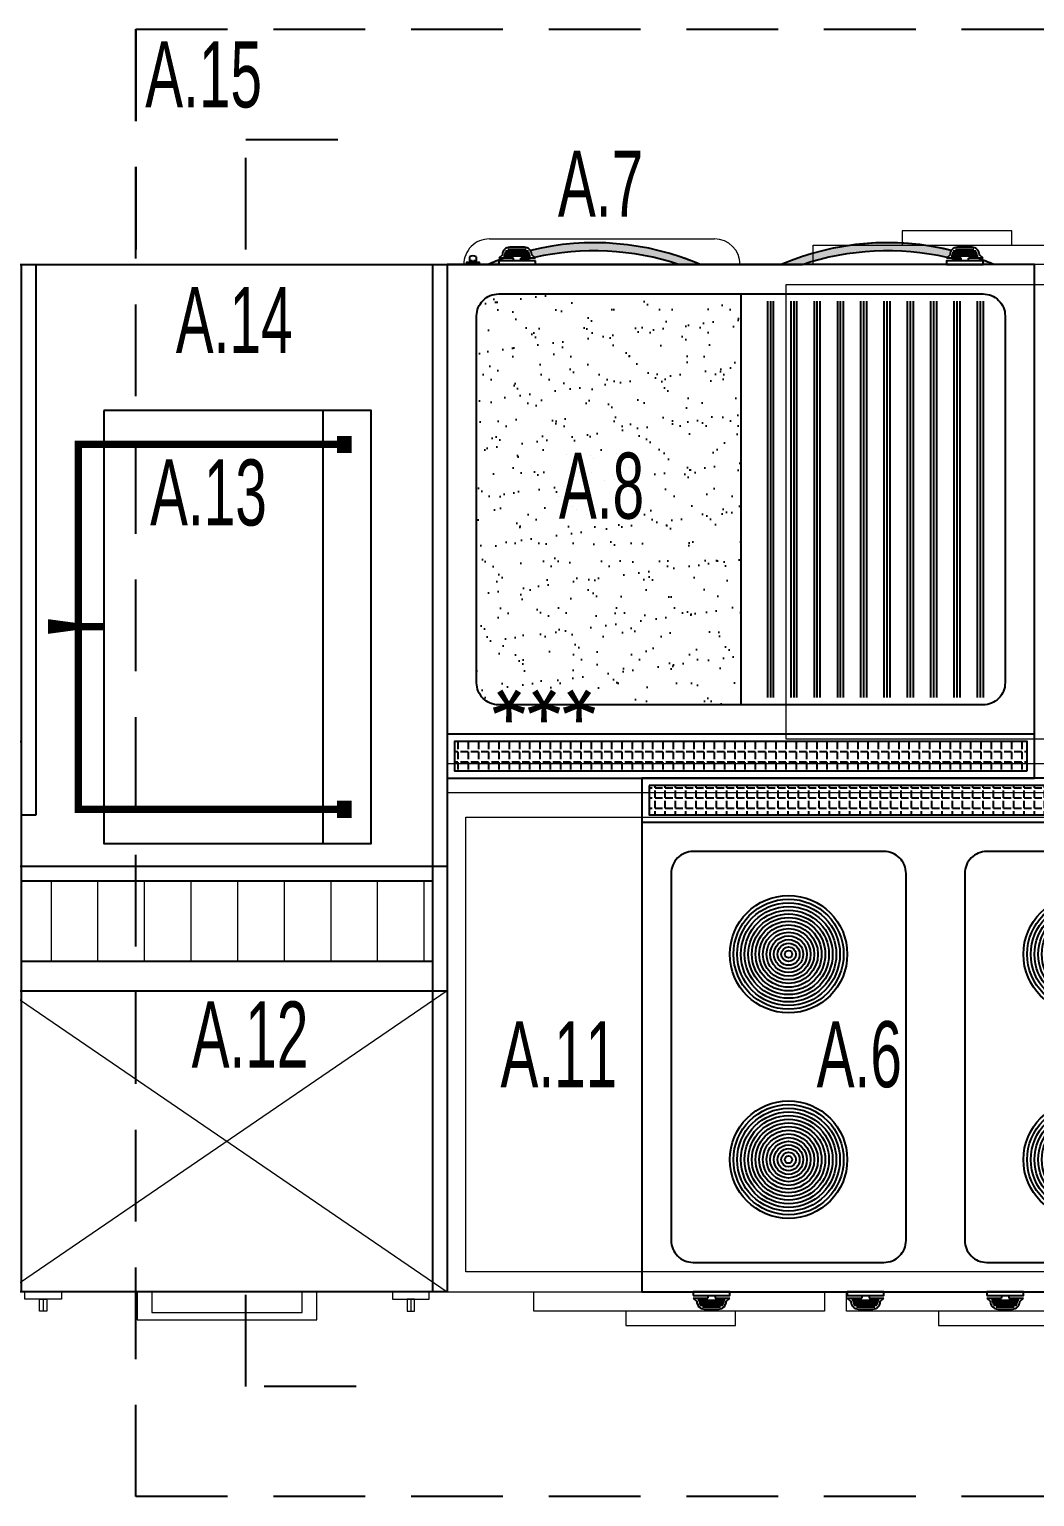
# Model space of a CAD drawing. Header units: centimetres. Extents: x 2135 to 5458, y 2057 to 4523.
# Drawn here: x 2858.3 to 2995.2, y 4174.3 to 4374.3 of the extents above; entities that cross this region are included whole.
import ezdxf
from ezdxf.lldxf.tags import DXFTag

# ---------------------------------------------------------------- set-up
doc = ezdxf.new("R2010")
doc.units = ezdxf.units.CM
doc.header["$LTSCALE"] = 50
doc.linetypes.add('HIDDEN', pattern=[0.375, 0.25, -0.125])
doc.layers.add('GRC - Cihaz Altı Ekipman', color=2, linetype='Continuous', lineweight=18)
doc.layers.add('GRC-Ekipman', color=4, linetype='Continuous', lineweight=25)
doc.layers.add('MDPL-MAHAL NO', color=5, linetype='Continuous')
doc.styles.get("Standard").update_dxf_attribs({"font": 'arial.ttf'})
doc.styles.add('Tago_mahal', font='ARIALN.TTF')
tags = doc.linetypes.add('DASHED', pattern=[0.75, 0.5, -0.25]).pattern_tags.tags
tags[6:7] = [DXFTag(74, 4), DXFTag(75, 0), DXFTag(340, '0'), DXFTag(46, 1.0), DXFTag(50, 0.0), DXFTag(44, 0.0), DXFTag(45, 0.0)]
tags[4:5] = [DXFTag(74, 4), DXFTag(75, 0), DXFTag(340, '0'), DXFTag(46, 1.0), DXFTag(50, 0.0), DXFTag(44, 0.0), DXFTag(45, 0.0)]

# ---------------------------------------------------------------- blocks, each defined once
blk = doc.blocks.new('ServT.140-60')
for p, q in [((-140, -60), (-140, 0)), ((-140, 0), (0, 0)), ((0, 0), (0, -60)), ((-140, -2), (0, -2)), ((-65, -56), (-140, -56)), ((-65, -58), (-65, -56)), ((0, -58), (-140, -58)), ((-75, -60), (-75, -58)), ((0, -60), (-75, -60))]:
    blk.add_line(p, q)
at = {"linetype": 'DASHED'}
blk.add_line((-75, -60), (-140, -60), dxfattribs=at)
blk = doc.blocks.new('ghggfhh')
at = {"color": 7}
blk.add_lwpolyline([(1188.71, 1333.35), (1193.71, 1333.35), (1193.71, 1333.87), (1188.71, 1333.87)], close=True, dxfattribs=at)
blk.add_lwpolyline([(1188.71, 1333), (1189.21, 1332.53), (1189.21, 1332.51, 0.414214), (1190.21, 1331.51), (1192.21, 1331.51, 0.414214), (1193.21, 1332.51), (1193.21, 1332.53), (1193.71, 1333)], format="xyb", dxfattribs=at)
for points in [[(1188.71, 1333), (1190.71, 1333)], [(1189.35, 1332.74), (1193.07, 1332.74)], [(1189.46, 1332.51), (1192.96, 1332.51)], [(1189.5, 1332.27), (1192.92, 1332.27)], [(1189.62, 1332.04), (1192.79, 1332.04)], [(1190.71, 1333.35), (1190.71, 1333)], [(1191.71, 1333.35), (1191.71, 1333)], [(1191.71, 1333), (1193.71, 1333)], [(1189.97, 1331.8), (1192.45, 1331.8)]]:
    blk.add_lwpolyline(points, dxfattribs=at)
blk = doc.blocks.new('EKO 8070S')
h = blk.add_hatch()
h.set_pattern_fill('ANGLE', scale=0.2, angle=360, style=0)
h.set_pattern_definition([(360, (-4488.5364, -3161.1032), (3e-16, 1.397), [1.016, -0.381]), (90, (-4488.5364, -3161.1032), (-1.397, 4e-16), [1.016, -0.381])])
h.paths.add_polyline_path([(-3470.87, -1758.23), (-3548.87, -1758.23), (-3548.87, -1762.23), (-3470.87, -1762.23)])
at = {"color": 7}
for points in [[(-3549.87, -1827.23), (-3469.87, -1827.23), (-3469.87, -1757.23), (-3549.87, -1757.23)], [(-3548.87, -1758.23), (-3548.87, -1762.23), (-3470.87, -1762.23), (-3470.87, -1758.23)]]:
    blk.add_lwpolyline(points, close=True, dxfattribs=at)
for points in [[(-3549.87, -1757.23), (-3549.87, -1765.23)], [(-3549.87, -1757.23), (-3549.87, -1763.23), (-3469.87, -1763.23), (-3469.87, -1757.23), (-3549.87, -1757.23), (-3549.87, -1763.23)]]:
    blk.add_lwpolyline(points, dxfattribs=at)
for points in [[(-3542.87, -1823.23), (-3516.87, -1823.23, 0.414214), (-3513.87, -1820.23), (-3513.87, -1770.23, 0.414214), (-3516.87, -1767.23), (-3542.87, -1767.23, 0.414214), (-3545.87, -1770.23), (-3545.87, -1820.23, 0.414214)], [(-3502.87, -1823.23), (-3476.87, -1823.23, 0.414214), (-3473.87, -1820.23), (-3473.87, -1770.23, 0.414214), (-3476.87, -1767.23), (-3502.87, -1767.23, 0.414214), (-3505.87, -1770.23), (-3505.87, -1820.23, 0.414214)], [(-3502.87, -1823.23), (-3476.87, -1823.23, 0.414214), (-3473.87, -1820.23), (-3473.87, -1770.23, 0.414214), (-3476.87, -1767.23), (-3502.87, -1767.23, 0.414214), (-3505.87, -1770.23), (-3505.87, -1820.23, 0.414214)]]:
    blk.add_lwpolyline(points, format="xyb", close=True, dxfattribs=at)
for centre, radius in [((-3529.87, -1781.23), 8), ((-3529.87, -1781.23), 8), ((-3529.87, -1781.23), 8), ((-3529.87, -1781.23), 7.5), ((-3489.87, -1781.23), 8), ((-3489.87, -1781.23), 8), ((-3489.87, -1781.23), 8), ((-3489.87, -1781.23), 7.5), ((-3529.87, -1781.23), 7), ((-3529.87, -1781.23), 6.5), ((-3529.87, -1781.23), 6), ((-3529.87, -1781.23), 5.5), ((-3489.87, -1781.23), 7), ((-3489.87, -1781.23), 6.5), ((-3489.87, -1781.23), 6), ((-3489.87, -1781.23), 5.5), ((-3529.87, -1781.23), 5), ((-3529.87, -1781.23), 4.5), ((-3529.87, -1781.23), 4), ((-3529.87, -1781.23), 3.5), ((-3489.87, -1781.23), 5), ((-3489.87, -1781.23), 4.5), ((-3489.87, -1781.23), 4), ((-3489.87, -1781.23), 3.5), ((-3529.87, -1781.23), 3), ((-3529.87, -1781.23), 2.5), ((-3529.87, -1781.23), 2), ((-3529.87, -1781.23), 1.5), ((-3489.87, -1781.23), 3), ((-3489.87, -1781.23), 2.5), ((-3489.87, -1781.23), 2), ((-3489.87, -1781.23), 1.5), ((-3529.87, -1781.23), 1), ((-3529.87, -1781.23), 0.5), ((-3489.87, -1781.23), 1), ((-3489.87, -1781.23), 0.5), ((-3529.87, -1809.23), 8), ((-3529.87, -1809.23), 8), ((-3529.87, -1809.23), 7.5), ((-3489.87, -1809.23), 8), ((-3489.87, -1809.23), 8), ((-3489.87, -1809.23), 7.5), ((-3529.87, -1809.23), 7), ((-3529.87, -1809.23), 6.5), ((-3529.87, -1809.23), 6), ((-3529.87, -1809.23), 5.5), ((-3489.87, -1809.23), 7), ((-3489.87, -1809.23), 6.5), ((-3489.87, -1809.23), 6), ((-3489.87, -1809.23), 5.5), ((-3529.87, -1809.23), 5), ((-3529.87, -1809.23), 4.5), ((-3529.87, -1809.23), 4), ((-3529.87, -1809.23), 3.5), ((-3489.87, -1809.23), 5), ((-3489.87, -1809.23), 4.5), ((-3489.87, -1809.23), 4), ((-3489.87, -1809.23), 3.5), ((-3529.87, -1809.23), 3), ((-3529.87, -1809.23), 2.5), ((-3529.87, -1809.23), 2), ((-3529.87, -1809.23), 1.5), ((-3489.87, -1809.23), 3), ((-3489.87, -1809.23), 2.5), ((-3489.87, -1809.23), 2), ((-3489.87, -1809.23), 1.5), ((-3529.87, -1809.23), 1), ((-3529.87, -1809.23), 0.5), ((-3489.87, -1809.23), 1), ((-3489.87, -1809.23), 0.5)]:
    blk.add_circle(centre, radius, dxfattribs=at)
for p in [(-4731.58, -3161.1), (-4710.58, -3161.1), (-4691.58, -3161.1), (-4670.58, -3161.1)]:
    blk.add_blockref('ghggfhh', p, dxfattribs=at)
blk = doc.blocks.new('EPI 8070')
for points in [[(-2939.57, -1682.01), (-2936.69, -1682.01, 0.162705), (-2959.88, -1680.07, -0.155364), (-2959.69, -1680.65), (-2959.69, -1680.67), (-2959.3, -1681.03, -0.137126)], [(-2959.88, -1680.07, -0.155364), (-2959.69, -1680.65), (-2959.69, -1680.67), (-2959.3, -1681.03, -0.111887), (-2943.08, -1681.03), (-2942.69, -1680.67), (-2942.69, -1680.65, -0.155364), (-2942.51, -1680.07, 0.120036)], [(-2925.69, -1682.01), (-2922.82, -1682.01, -0.137126), (-2903.08, -1681.03), (-2902.69, -1680.67), (-2902.69, -1680.65, -0.155364), (-2902.51, -1680.07, 0.120036), (-2919.88, -1680.07, 0.041852)], [(-2919.88, -1680.07, -0.155364), (-2919.69, -1680.65), (-2919.69, -1680.67), (-2919.3, -1681.03, -0.111887), (-2903.08, -1681.03), (-2902.69, -1680.67), (-2902.69, -1680.65, -0.155364), (-2902.51, -1680.07, 0.120036)], [(-2965.69, -1682.01), (-2964.19, -1682.01), (-2964.19, -1681.49), (-2962.19, -1681.49), (-2962.19, -1681.13), (-2963.45, -1681.13, 0.016431)], [(-2961.19, -1681.49), (-2961.1, -1681.49, -0.009581), (-2959.74, -1681.13), (-2961.19, -1681.13)], [(-2940.19, -1681.49), (-2938.19, -1681.49), (-2938.19, -1682.01), (-2936.69, -1682.01, 0.016431), (-2938.94, -1681.13), (-2940.19, -1681.13)], [(-2925.69, -1682.01), (-2924.19, -1682.01), (-2924.19, -1681.49), (-2922.19, -1681.49), (-2922.19, -1681.13), (-2923.45, -1681.13, 0.016431)], [(-2901.29, -1681.49), (-2901.19, -1681.49), (-2901.19, -1681.13), (-2902.65, -1681.13, -0.009581)], [(-2900.19, -1681.49), (-2898.19, -1681.49), (-2898.19, -1682.01), (-2896.69, -1682.01, 0.016431), (-2898.94, -1681.13), (-2900.19, -1681.13)]]:
    blk.add_hatch(color=7).paths.add_polyline_path(points)
h = blk.add_hatch()
h.set_pattern_fill('AR-SAND', scale=0.1, angle=180)
h.paths.add_polyline_path([(-2931.19, -1686.01), (-2964.19, -1686.01, 0.414214), (-2967.19, -1689.01), (-2967.19, -1739.01, 0.414214), (-2964.19, -1742.01), (-2931.19, -1742.01)])
h = blk.add_hatch()
h.set_pattern_fill('ANGLE', scale=0.2, angle=180, style=0)
h.set_pattern_definition([(180, (-1634.7886, -433.4547), (-2e-16, -1.397), [1.016, -0.381]), (270, (-1634.7886, -433.4547), (1.397, -3e-16), [1.016, -0.381])])
h.paths.add_polyline_path([(-2970.19, -1751.01), (-2892.19, -1751.01), (-2892.19, -1747.01), (-2970.19, -1747.01)])
at = {"color": 7}
for p, q in [((-2971.19, -1682.01), (-2971.19, -1752.01)), ((-2891.19, -1682.01), (-2971.19, -1682.01)), ((-2971.19, -1682.01), (-2925.69, -1682.01)), ((-2931.19, -1682.01), (-2936.69, -1682.01)), ((-2891.19, -1682.01), (-2896.69, -1682.01)), ((-2891.19, -1752.01), (-2891.19, -1682.01)), ((-2927.57, -1687.01), (-2927.57, -1741.01)), ((-2927.17, -1687.01), (-2927.17, -1741.01)), ((-2926.77, -1687.01), (-2926.77, -1741.01)), ((-2924.39, -1687.01), (-2924.39, -1741.01)), ((-2923.99, -1687.01), (-2923.99, -1741.01)), ((-2923.6, -1687.01), (-2923.6, -1741.01)), ((-2921.22, -1687.01), (-2921.22, -1741.01)), ((-2920.82, -1687.01), (-2920.82, -1741.01)), ((-2920.42, -1687.01), (-2920.42, -1741.01)), ((-2918.04, -1687.01), (-2918.04, -1741.01)), ((-2917.64, -1687.01), (-2917.64, -1741.01)), ((-2917.25, -1687.01), (-2917.25, -1741.01)), ((-2914.87, -1687.01), (-2914.87, -1741.01)), ((-2914.47, -1687.01), (-2914.47, -1741.01)), ((-2914.07, -1687.01), (-2914.07, -1741.01)), ((-2911.69, -1687.01), (-2911.69, -1741.01)), ((-2911.29, -1687.01), (-2911.29, -1741.01)), ((-2910.9, -1687.01), (-2910.9, -1741.01)), ((-2908.52, -1687.01), (-2908.52, -1741.01)), ((-2908.12, -1687.01), (-2908.12, -1741.01)), ((-2907.72, -1687.01), (-2907.72, -1741.01)), ((-2905.34, -1687.01), (-2905.34, -1741.01)), ((-2904.94, -1687.01), (-2904.94, -1741.01)), ((-2904.55, -1687.01), (-2904.55, -1741.01)), ((-2902.17, -1687.01), (-2902.17, -1741.01)), ((-2901.77, -1687.01), (-2901.77, -1741.01)), ((-2901.37, -1687.01), (-2901.37, -1741.01)), ((-2898.99, -1687.01), (-2898.99, -1741.01)), ((-2898.59, -1687.01), (-2898.59, -1741.01)), ((-2898.2, -1687.01), (-2898.2, -1741.01)), ((-2971.19, -1752.01), (-2891.19, -1752.01))]:
    blk.add_line(p, q, dxfattribs=at)
for points in [[(-2959.19, -1681.13), (-2959.69, -1680.67), (-2959.69, -1680.65, 0.414214), (-2960.69, -1679.65), (-2962.69, -1679.65, 0.414214), (-2963.69, -1680.65), (-2963.69, -1680.67), (-2964.19, -1681.13)], [(-2898.19, -1681.13), (-2898.69, -1680.67), (-2898.69, -1680.65, 0.414214), (-2899.69, -1679.65), (-2901.69, -1679.65, 0.414214), (-2902.69, -1680.65), (-2902.69, -1680.67), (-2903.19, -1681.13)], [(-2906.51, -1742.01), (-2964.19, -1742.01, -0.414214), (-2967.19, -1739.01), (-2967.19, -1689.01, -0.414214), (-2964.19, -1686.01), (-2898.19, -1686.01, -0.414214), (-2895.19, -1689.01), (-2895.19, -1739.01, -0.414214), (-2898.19, -1742.01), (-2906.51, -1742.01)]]:
    blk.add_lwpolyline(points, format="xyb", dxfattribs=at)
for points in [[(-2960.46, -1679.93), (-2962.93, -1679.93)], [(-2899.46, -1679.93), (-2901.93, -1679.93)], [(-2962.19, -1681.13), (-2964.19, -1681.13)], [(-2959.84, -1680.88), (-2963.55, -1680.88)], [(-2959.94, -1680.64), (-2963.44, -1680.64)], [(-2959.98, -1680.41), (-2963.41, -1680.41)], [(-2960.11, -1680.18), (-2963.28, -1680.18)], [(-2962.19, -1681.49), (-2962.19, -1681.13)], [(-2959.19, -1681.13), (-2961.19, -1681.13)], [(-2961.19, -1681.49), (-2961.19, -1681.13)], [(-2901.19, -1681.13), (-2903.19, -1681.13)], [(-2898.84, -1680.88), (-2902.55, -1680.88)], [(-2898.94, -1680.64), (-2902.44, -1680.64)], [(-2898.98, -1680.41), (-2902.41, -1680.41)], [(-2899.11, -1680.18), (-2902.28, -1680.18)], [(-2901.19, -1681.49), (-2901.19, -1681.13)], [(-2898.19, -1681.13), (-2900.19, -1681.13)], [(-2900.19, -1681.49), (-2900.19, -1681.13)], [(-2925.69, -1682.01), (-2922.82, -1682.01)], [(-2931.19, -1686.01), (-2931.19, -1742.01)], [(-2891.19, -1752.01), (-2891.19, -1744.01)], [(-2891.19, -1752.01), (-2891.19, -1746.01), (-2971.19, -1746.01), (-2971.19, -1752.01), (-2891.19, -1752.01), (-2891.19, -1746.01)]]:
    blk.add_lwpolyline(points, dxfattribs=at)
for points in [[(-2959.19, -1681.49), (-2964.19, -1681.49), (-2964.19, -1682.01), (-2959.19, -1682.01)], [(-2898.19, -1681.49), (-2903.19, -1681.49), (-2903.19, -1682.01), (-2898.19, -1682.01)], [(-2892.19, -1751.01), (-2892.19, -1747.01), (-2970.19, -1747.01), (-2970.19, -1751.01)]]:
    blk.add_lwpolyline(points, close=True, dxfattribs=at)
for centre, start, end in [((-2951.19, -1715.72), 66.7242, 103.6896), ((-2911.19, -1715.72), 76.3104, 113.2758), ((-2911.19, -1715.72), 76.3104, 103.6896), ((-2951.19, -1715.72), 109.5105, 113.2758), ((-2951.19, -1716.82), 103.4702, 105.6659), ((-2951.19, -1716.82), 71.5362, 102.7682), ((-2951.19, -1715.72), 66.7242, 70.4895), ((-2911.19, -1716.82), 77.2318, 108.4638), ((-2911.19, -1716.82), 74.3341, 76.5298), ((-2911.19, -1715.72), 66.7242, 70.4895)]:
    blk.add_arc(centre, 36.69, start, end, dxfattribs=at)
blk = doc.blocks.new('GPI 8070')
at = {"color": 7}
blk.add_lwpolyline([(-2608.59, -1682.01), (-2606.81, -1682.01), (-2606.81, -1681.74), (-2608.59, -1681.74)], close=True, dxfattribs=at)
for points in [[(-2608.17, -1680.94), (-2608.17, -1681.43), (-2607.82, -1681.43)], [(-2607.27, -1681.63), (-2607.27, -1681.74), (-2608.13, -1681.74), (-2608.13, -1681.63), (-2607.82, -1681.63)], [(-2607.82, -1681.43), (-2607.82, -1681.63)], [(-2607.82, -1681.74), (-2607.58, -1681.74)], [(-2607.58, -1681.43), (-2607.23, -1681.43), (-2607.23, -1680.94)], [(-2607.58, -1681.63), (-2607.58, -1681.43)], [(-2607.58, -1681.63), (-2607.27, -1681.63)], [(-2611.19, -1682.01), (-2608.59, -1682.01)]]:
    blk.add_lwpolyline(points, dxfattribs=at)
blk.add_arc((-2607.7, -1681.7), 0.893, 58.5583, 121.4417, dxfattribs=at)
blk.add_blockref('EPI 8070', (360, 0), dxfattribs=at)
blk = doc.blocks.new('350')
at = {"layer": 'GRC-Ekipman', "linetype": 'HIDDEN'}
for p, q in [((9645.36, 4757.18), (9675.36, 4757.18)), ((9645.36, 4757.18), (9645.36, 4727.18)), ((9645.36, 4557.18), (9645.36, 4587.18))]:
    blk.add_line(p, q, dxfattribs=at)
blk.add_lwpolyline([(9645.36, 4757.18), (9995.36, 4757.18), (9995.36, 4557.18), (9645.36, 4557.18)], close=True, dxfattribs=at)
for points in [[(9660.36, 4727.18), (9660.36, 4742.18), (9675.36, 4742.18)], [(9675.36, 4572.18), (9660.36, 4572.18), (9660.36, 4587.18)]]:
    blk.add_lwpolyline(points, dxfattribs=at)
blk = doc.blocks.new('TostMak.59-44')
blk.add_lwpolyline([(-59, -36.45), (0, -36.45), (0, 0), (-59, 0)], close=True)
at = {"color": 251}
for points, const_width in [([(-55.54, -3.67), (-53.2, -3.67)], 2), ([(-54.37, -3.99), (-54.37, -39.91), (-29.5, -39.91)], 1), ([(-4.63, -3.99), (-4.63, -39.91), (-29.5, -39.91)], 1), ([(-3.46, -3.67), (-5.8, -3.67)], 2)]:
    blk.add_lwpolyline(points, dxfattribs=dict(at, const_width=const_width))
blk.add_lwpolyline([(0, -6.54), (-59, -6.54)])
blk.add_lwpolyline([(-29.56, -36.55, 1, 1, 0), (-29.56, -40.31, 1, 2, 0), (-29.56, -44.03, 2, 2, 0)], format="xyseb", dxfattribs=at)
blk = doc.blocks.new('FRENOX UGL3')
at = {"linetype": 'Continuous'}
for p, q in [((0, 0), (0, -70)), ((186.5, 0), (0, 0)), ((186.5, -70), (186.5, 0)), ((186.5, -2), (0, -2)), ((0, -70), (186.5, -70))]:
    blk.add_line(p, q, dxfattribs=at)
at = {"color": 251, "linetype": 'Continuous'}
blk.add_line((180.75, -73.5), (150.09, -73.5), dxfattribs=at)
at = {"color": 251}
for points in [[(2.54, -5.31), (140.34, -5.31), (140.34, -67.31), (2.54, -67.31)], [(51.39, -72.64), (11.79, -72.64), (11.79, -70), (51.39, -70)], [(94.02, -72.64), (54.42, -72.64), (54.42, -70), (94.02, -70)], [(136.66, -72.64), (97.06, -72.64), (97.06, -70), (136.66, -70)], [(39.26, -72.64), (24.32, -72.64), (24.32, -74.6), (39.26, -74.6)], [(81.89, -72.64), (66.95, -72.64), (66.95, -74.6), (81.89, -74.6)], [(124.52, -72.64), (109.58, -72.64), (109.58, -74.6), (124.52, -74.6)]]:
    blk.add_lwpolyline(points, close=True, dxfattribs=at)
at = {"color": 251, "linetype": 'Continuous'}
for centre, start, end in [((150.09, -70), 180, 270), ((180.75, -70), 270, 0)]:
    blk.add_arc(centre, 3.5, start, end, dxfattribs=at)
at = {"color": 4}
blk.add_text('***', height=8.787, dxfattribs=at).set_placement((166.14, -16.38))
blk = doc.blocks.new('SalamanderE.60-58')
at = {"lineweight": 9}
h = blk.add_hatch(dxfattribs=at)
h.set_pattern_fill('ANSI31', color=251, scale=2, angle=45, style=0)
h.set_pattern_definition([(90, (-113413.595, 6728.771), (-6.35, 1e-15), [])])
h.paths.add_polyline_path([(-2, -13), (-2, -2), (-58, -2), (-58, -13)])
at = {"color": 251, "lineweight": 9}
for p, q in [((0, -17), (-60, -58)), ((-60, -17), (0, -58))]:
    blk.add_line(p, q, dxfattribs=at)
for points in [[(-60, 0), (0, 0), (0, -58), (-60, -58)], [(-60, -17), (0, -17), (0, -58), (-60, -58)]]:
    blk.add_lwpolyline(points, close=True)
at = {"color": 251}
blk.add_lwpolyline([(-58, -2), (-2, -2), (-2, -13), (-58, -13)], close=True, dxfattribs=at)
at = {"color": 251, "lineweight": 9}
for points in [[(-52.53, -59), (-57.53, -59), (-57.53, -58), (-52.53, -58)], [(-42.25, -61.81), (-17.75, -61.81), (-17.75, -58), (-42.25, -58)], [(-40.25, -60.81), (-19.75, -60.81), (-19.75, -58), (-40.25, -58)], [(-7.47, -59), (-2.47, -59), (-2.47, -58), (-7.47, -58)], [(-54.53, -60.67), (-55.53, -60.67), (-55.53, -59), (-54.53, -59)], [(-5.47, -60.67), (-4.47, -60.67), (-4.47, -59), (-5.47, -59)]]:
    blk.add_lwpolyline(points, close=True, dxfattribs=at)
for points in [[(-55.03, -59), (-55.03, -60.67)], [(-4.97, -59), (-4.97, -60.67)]]:
    blk.add_lwpolyline(points, dxfattribs=at)

msp = doc.modelspace()

# ---------------------------------------------------------------- block references
at = {"layer": 'GRC - Cihaz Altı Ekipman', "rotation": 180}
msp.add_blockref('FRENOX UGL3', (3101.69, 4272.24), dxfattribs=at)
at = {"layer": 'GRC - Cihaz Altı Ekipman'}
msp.add_blockref('FRENOX UGL3', (2915.19, 4272.24), dxfattribs=at)
at = {"layer": 'GRC-Ekipman'}
for name, p in [('350', (-6772.59, -382.87)), ('GPI 8070', (5526.39, 6024.25)), ('EKO 8070S', (6491.57, 6029.47)), ('SalamanderE.60-58', (2915.19, 4260.24))]:
    msp.add_blockref(name, p, dxfattribs=at)
at = {"layer": 'GRC-Ekipman', "rotation": 270}
for name, p in [('ServT.140-60', (2915.19, 4202.24)), ('TostMak.59-44', (2904.85, 4263.35))]:
    msp.add_blockref(name, p, dxfattribs=at)

# ---------------------------------------------------------------- texts
at = {"layer": 'MDPL-MAHAL NO', "style": 'Tago_mahal', "width": 0.75}
for s, p in [('A.15', (2874.05, 4363.67)), ('A.7', (2930.28, 4348.79)), ('A.14', (2878.21, 4330.18)), ('A.8', (2930.41, 4307.61)), ('A.13', (2874.71, 4306.68)), ('A.12', (2880.37, 4232.8)), ('A.11', (2922.45, 4230.11)), ('A.6', (2965.53, 4230.11))]:
    msp.add_text(s, height=9, dxfattribs=at).set_placement(p)

doc.saveas('drawing.dxf')
